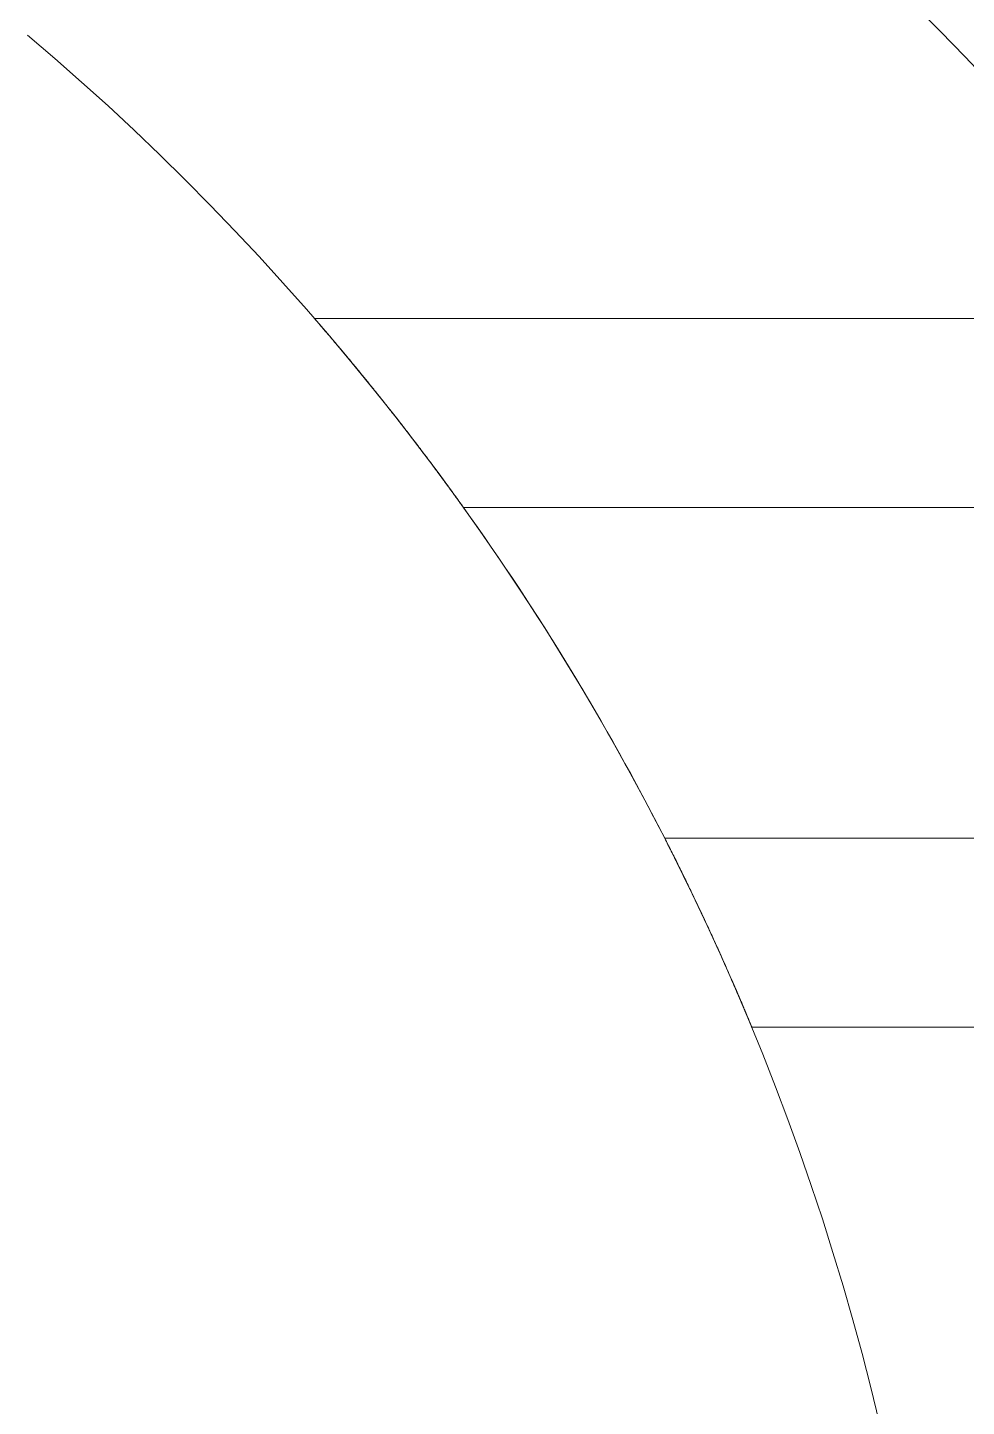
# Paper-space layout 'Presentación1' of a CAD drawing. Header units: millimetres. Extents: x 455 to 3402, y 15 to 1454.
# Drawn here: x 3389.17 to 3395.79, y 1354.29 to 1364.01 of the extents above; entities that cross this region are included whole.
import ezdxf

# ---------------------------------------------------------------- set-up
doc = ezdxf.new("R2010")
doc.units = ezdxf.units.MM

psp = doc.layouts.new('Presentación1')

# ---------------------------------------------------------------- linework, layer by layer
at = {"color": 7, "linetype": 'Continuous', "lineweight": 15}
for p, q in [((3397.3993, 1361.9622, -679.0231), (3391.1904, 1361.9622, -679.0231)), ((3398.3933, 1360.6288, -679.0231), (3392.2408, 1360.6288, -679.0231)), ((3399.8392, 1358.2955, -679.0231), (3393.6599, 1358.2955, -679.0231)), ((3400.52, 1356.9622, -679.0231), (3394.2743, 1356.9622, -679.0231))]:
    psp.add_line(p, q, dxfattribs=at)
for centre, radius, start, end in [((3377.3299, 1345.9622, -679.0231), 25.6667, 18.92464, 161.07536), ((3377.3299, 1345.9622, -679.0231), 25.6667, 18.92464, 161.07536), ((3377.3299, 1349.9622, -679.0231), 18.3333, 0, 49.78583), ((3377.3299, 1349.9622, -679.0231), 18.3333, 0, 49.78583), ((3377.3299, 1349.9622, -679.0231), 18.3333, 0, 49.78583), ((3377.3299, 1349.9622, -679.0231), 18.3333, 0, 49.78583), ((3377.3299, 1349.9622, -679.0231), 18.3333, 0, 49.78583), ((3377.3299, 1349.9622, -679.0231), 18.3333, 0, 49.78583), ((3377.3299, 1349.9622, -679.0231), 18.3333, 0, 49.78583), ((3377.3299, 1349.9622, -679.0231), 18.3333, 0, 49.78583), ((3377.3299, 1349.9622, -679.0231), 18.3333, 0, 49.78583), ((3377.3299, 1349.9622, -679.0231), 18.3333, 0, 49.78583), ((3377.3299, 1349.9622, -679.0231), 18.3333, 0, 49.78583), ((3377.3299, 1349.9622, -679.0231), 18.3333, 27.03569, 35.57853), ((3377.3299, 1349.9622, -679.0231), 18.3333, 27.03569, 35.57853), ((3377.3299, 1349.9622, -679.0231), 18.3333, 27.03569, 35.57853), ((3377.3299, 1349.9622, -679.0231), 18.3333, 27.03569, 35.57853), ((3377.3299, 1349.9622, -679.0231), 18.3333, 27.03569, 35.57853), ((3377.3299, 1349.9622, -679.0231), 18.3333, 27.03569, 35.57853), ((3377.3299, 1349.9622, -679.0231), 18.3333, 27.03569, 35.57853), ((3377.3299, 1349.9622, -679.0231), 18.3333, 27.03569, 35.57853), ((3377.3299, 1349.9622, -679.0231), 18.3333, 27.03569, 35.57853), ((3377.3299, 1349.9622, -679.0231), 18.3333, 27.03569, 35.57853), ((3377.3299, 1349.9622, -679.0231), 18.3333, 27.03569, 35.57853), ((3377.3299, 1349.9622, -679.0231), 18.3333, 27.03569, 35.57853), ((3377.3299, 1349.9622, -679.0231), 18.3333, 27.03569, 35.57853), ((3377.3299, 1349.9622, -679.0231), 18.3333, 27.03569, 35.57853)]:
    psp.add_arc(centre, radius, start, end, dxfattribs=at)
for points, knots in [([(3391.1904, 1361.9622, -679.0231), (3391.1908, 1361.9616, -679.0231), (3391.1917, 1361.9606, -679.0231), (3391.1988, 1361.9524, -679.0231), (3391.21, 1361.9394, -679.0231), (3391.2258, 1361.9211, -679.0231), (3391.2458, 1361.8978, -679.0231), (3391.2703, 1361.8692, -679.0231), (3391.299, 1361.8355, -679.0231), (3391.3319, 1361.7968, -679.0231), (3391.3682, 1361.7537, -679.0231), (3391.4072, 1361.7071, -679.0231), (3391.4483, 1361.6576, -679.0231), (3391.491, 1361.6059, -679.0231), (3391.536, 1361.551, -679.0231), (3391.5831, 1361.493, -679.0231), (3391.632, 1361.4323, -679.0231), (3391.682, 1361.3696, -679.0231), (3391.7329, 1361.3053, -679.0231), (3391.7845, 1361.2395, -679.0231), (3391.8372, 1361.1717, -679.0231), (3391.8907, 1361.1021, -679.0231), (3391.945, 1361.0307, -679.0231), (3392.0014, 1360.9559, -679.0231), (3392.0597, 1360.8776, -679.0231), (3392.1201, 1360.7957, -679.0231), (3392.1806, 1360.7127, -679.0231), (3392.2207, 1360.6568, -679.0231), (3392.2408, 1360.6288, -679.0231)], [0, 0, 0, 0, 0.035106, 0.070454, 0.105895, 0.141338, 0.177686, 0.214037, 0.252021, 0.290009, 0.328774, 0.367542, 0.405024, 0.442541, 0.480029, 0.518586, 0.557171, 0.595732, 0.633969, 0.67223, 0.710469, 0.749485, 0.788522, 0.827539, 0.870433, 0.913329, 0.956664, 1, 1, 1, 1]), ([(3392.2408, 1360.6288, -679.0231), (3392.2191, 1360.659, -679.0231), (3392.1757, 1360.7195, -679.0231), (3392.1101, 1360.8094, -679.0231), (3392.0437, 1360.8992, -679.0231), (3391.9768, 1360.9887, -679.0231), (3391.9096, 1361.0774, -679.0231), (3391.8434, 1361.1637, -679.0231), (3391.7785, 1361.2472, -679.0231), (3391.7152, 1361.3278, -679.0231), (3391.6525, 1361.4067, -679.0231), (3391.5909, 1361.4835, -679.0231), (3391.5307, 1361.5575, -679.0231), (3391.4744, 1361.6261, -679.0231), (3391.4223, 1361.689, -679.0231), (3391.3796, 1361.74, -679.0231), (3391.3447, 1361.7816, -679.0231), (3391.3165, 1361.8149, -679.0231), (3391.2887, 1361.8477, -679.0231), (3391.2621, 1361.8787, -679.0231), (3391.2378, 1361.9072, -679.0231), (3391.2179, 1361.9303, -679.0231), (3391.2052, 1361.945, -679.0231), (3391.1977, 1361.9537, -679.0231), (3391.1935, 1361.9585, -679.0231), (3391.1908, 1361.9616, -679.0231), (3391.1905, 1361.962, -679.0231), (3391.1904, 1361.9622, -679.0231)], [0, 0, 0, 0, 0.046828, 0.093692, 0.140521, 0.18869, 0.236897, 0.285064, 0.332127, 0.379228, 0.426285, 0.475055, 0.523876, 0.572632, 0.618569, 0.664502, 0.6959, 0.727322, 0.758715, 0.797062, 0.835405, 0.874809, 0.91421, 0.935549, 0.956889, 0.978444, 1, 1, 1, 1]), ([(3391.1904, 1361.9622, -679.0231), (3391.1908, 1361.9616, -679.0231), (3391.1917, 1361.9606, -679.0231), (3391.1988, 1361.9524, -679.0231), (3391.21, 1361.9394, -679.0231), (3391.2258, 1361.9211, -679.0231), (3391.2458, 1361.8978, -679.0231), (3391.2703, 1361.8692, -679.0231), (3391.299, 1361.8355, -679.0231), (3391.3319, 1361.7968, -679.0231), (3391.3682, 1361.7537, -679.0231), (3391.4072, 1361.7071, -679.0231), (3391.4483, 1361.6576, -679.0231), (3391.491, 1361.6059, -679.0231), (3391.536, 1361.551, -679.0231), (3391.5831, 1361.493, -679.0231), (3391.632, 1361.4323, -679.0231), (3391.682, 1361.3696, -679.0231), (3391.7329, 1361.3053, -679.0231), (3391.7845, 1361.2395, -679.0231), (3391.8372, 1361.1717, -679.0231), (3391.8907, 1361.1021, -679.0231), (3391.945, 1361.0307, -679.0231), (3392.0014, 1360.9559, -679.0231), (3392.0597, 1360.8776, -679.0231), (3392.1201, 1360.7957, -679.0231), (3392.1806, 1360.7127, -679.0231), (3392.2207, 1360.6568, -679.0231), (3392.2408, 1360.6288, -679.0231)], [0, 0, 0, 0, 0.035105, 0.070454, 0.105895, 0.141338, 0.177686, 0.214037, 0.252021, 0.290009, 0.328774, 0.367542, 0.405024, 0.442541, 0.480029, 0.518586, 0.557171, 0.595732, 0.633969, 0.67223, 0.710469, 0.749485, 0.788522, 0.827539, 0.870433, 0.913329, 0.956664, 1, 1, 1, 1]), ([(3392.2408, 1360.6288, -679.0231), (3392.2191, 1360.659, -679.0231), (3392.1757, 1360.7195, -679.0231), (3392.1101, 1360.8094, -679.0231), (3392.0437, 1360.8992, -679.0231), (3391.9768, 1360.9887, -679.0231), (3391.9096, 1361.0774, -679.0231), (3391.8434, 1361.1637, -679.0231), (3391.7785, 1361.2472, -679.0231), (3391.7152, 1361.3278, -679.0231), (3391.6525, 1361.4067, -679.0231), (3391.5909, 1361.4835, -679.0231), (3391.5307, 1361.5575, -679.0231), (3391.4744, 1361.6261, -679.0231), (3391.4223, 1361.689, -679.0231), (3391.3796, 1361.74, -679.0231), (3391.3447, 1361.7816, -679.0231), (3391.3165, 1361.8149, -679.0231), (3391.2887, 1361.8477, -679.0231), (3391.2621, 1361.8787, -679.0231), (3391.2378, 1361.9072, -679.0231), (3391.2179, 1361.9303, -679.0231), (3391.2052, 1361.945, -679.0231), (3391.1977, 1361.9537, -679.0231), (3391.1935, 1361.9585, -679.0231), (3391.1908, 1361.9616, -679.0231), (3391.1905, 1361.962, -679.0231), (3391.1904, 1361.9622, -679.0231)], [0, 0, 0, 0, 0.046828, 0.093692, 0.140521, 0.18869, 0.236897, 0.285064, 0.332127, 0.379228, 0.426285, 0.475054, 0.523875, 0.572631, 0.618569, 0.664502, 0.695899, 0.727322, 0.758715, 0.797061, 0.835405, 0.874809, 0.914209, 0.935549, 0.956888, 0.978443, 1, 1, 1, 1]), ([(3391.1904, 1361.9622, -679.0231), (3391.1908, 1361.9616, -679.0231), (3391.1917, 1361.9606, -679.0231), (3391.1988, 1361.9524, -679.0231), (3391.21, 1361.9394, -679.0231), (3391.2258, 1361.9211, -679.0231), (3391.2458, 1361.8978, -679.0231), (3391.2703, 1361.8692, -679.0231), (3391.299, 1361.8355, -679.0231), (3391.3319, 1361.7968, -679.0231), (3391.3682, 1361.7537, -679.0231), (3391.4072, 1361.7071, -679.0231), (3391.4483, 1361.6576, -679.0231), (3391.491, 1361.6059, -679.0231), (3391.536, 1361.551, -679.0231), (3391.5831, 1361.493, -679.0231), (3391.632, 1361.4323, -679.0231), (3391.682, 1361.3696, -679.0231), (3391.7329, 1361.3053, -679.0231), (3391.7845, 1361.2395, -679.0231), (3391.8372, 1361.1717, -679.0231), (3391.8907, 1361.1021, -679.0231), (3391.945, 1361.0307, -679.0231), (3392.0014, 1360.9559, -679.0231), (3392.0597, 1360.8776, -679.0231), (3392.1201, 1360.7957, -679.0231), (3392.1806, 1360.7127, -679.0231), (3392.2207, 1360.6568, -679.0231), (3392.2408, 1360.6288, -679.0231)], [0, 0, 0, 0, 0.035105, 0.070453, 0.105895, 0.141338, 0.177686, 0.214037, 0.252021, 0.290009, 0.328774, 0.367542, 0.405024, 0.44254, 0.480029, 0.518585, 0.557171, 0.595732, 0.633969, 0.67223, 0.710469, 0.749485, 0.788522, 0.827539, 0.870433, 0.913329, 0.956664, 1, 1, 1, 1]), ([(3392.2408, 1360.6288, -679.0231), (3392.2191, 1360.659, -679.0231), (3392.1757, 1360.7195, -679.0231), (3392.1101, 1360.8094, -679.0231), (3392.0437, 1360.8992, -679.0231), (3391.9768, 1360.9887, -679.0231), (3391.9096, 1361.0774, -679.0231), (3391.8434, 1361.1637, -679.0231), (3391.7785, 1361.2472, -679.0231), (3391.7152, 1361.3278, -679.0231), (3391.6525, 1361.4067, -679.0231), (3391.5909, 1361.4835, -679.0231), (3391.5307, 1361.5575, -679.0231), (3391.4744, 1361.6261, -679.0231), (3391.4223, 1361.689, -679.0231), (3391.3796, 1361.74, -679.0231), (3391.3447, 1361.7816, -679.0231), (3391.3165, 1361.8149, -679.0231), (3391.2887, 1361.8477, -679.0231), (3391.2621, 1361.8787, -679.0231), (3391.2378, 1361.9072, -679.0231), (3391.2179, 1361.9303, -679.0231), (3391.2052, 1361.945, -679.0231), (3391.1977, 1361.9537, -679.0231), (3391.1935, 1361.9585, -679.0231), (3391.1908, 1361.9616, -679.0231), (3391.1905, 1361.962, -679.0231), (3391.1904, 1361.9622, -679.0231)], [0, 0, 0, 0, 0.046828, 0.093692, 0.140521, 0.18869, 0.236897, 0.285065, 0.332127, 0.379229, 0.426285, 0.475055, 0.523876, 0.572631, 0.61857, 0.664501, 0.6959, 0.727321, 0.758716, 0.797062, 0.835405, 0.874811, 0.914209, 0.93555, 0.95689, 0.978446, 1, 1, 1, 1]), ([(3391.1904, 1361.9622, -679.0231), (3391.1908, 1361.9616, -679.0231), (3391.1917, 1361.9606, -679.0231), (3391.1988, 1361.9524, -679.0231), (3391.21, 1361.9394, -679.0231), (3391.2258, 1361.9211, -679.0231), (3391.2458, 1361.8978, -679.0231), (3391.2703, 1361.8692, -679.0231), (3391.299, 1361.8355, -679.0231), (3391.3319, 1361.7968, -679.0231), (3391.3682, 1361.7537, -679.0231), (3391.4072, 1361.7071, -679.0231), (3391.4483, 1361.6576, -679.0231), (3391.491, 1361.6059, -679.0231), (3391.536, 1361.551, -679.0231), (3391.5831, 1361.493, -679.0231), (3391.632, 1361.4323, -679.0231), (3391.682, 1361.3696, -679.0231), (3391.7329, 1361.3053, -679.0231), (3391.7845, 1361.2395, -679.0231), (3391.8372, 1361.1717, -679.0231), (3391.8907, 1361.1021, -679.0231), (3391.945, 1361.0307, -679.0231), (3392.0014, 1360.9559, -679.0231), (3392.0597, 1360.8776, -679.0231), (3392.1201, 1360.7957, -679.0231), (3392.1806, 1360.7127, -679.0231), (3392.2207, 1360.6568, -679.0231), (3392.2408, 1360.6288, -679.0231)], [0, 0, 0, 0, 0.035105, 0.070453, 0.105893, 0.141337, 0.177685, 0.214037, 0.25202, 0.290009, 0.328774, 0.367543, 0.405024, 0.442541, 0.480029, 0.518586, 0.557171, 0.595732, 0.63397, 0.672229, 0.710469, 0.749485, 0.788522, 0.827539, 0.870433, 0.913328, 0.956664, 1, 1, 1, 1]), ([(3392.2408, 1360.6288, -679.0231), (3392.2191, 1360.659, -679.0231), (3392.1757, 1360.7195, -679.0231), (3392.1101, 1360.8094, -679.0231), (3392.0437, 1360.8992, -679.0231), (3391.9768, 1360.9887, -679.0231), (3391.9096, 1361.0774, -679.0231), (3391.8434, 1361.1637, -679.0231), (3391.7785, 1361.2472, -679.0231), (3391.7152, 1361.3278, -679.0231), (3391.6525, 1361.4067, -679.0231), (3391.5909, 1361.4835, -679.0231), (3391.5307, 1361.5575, -679.0231), (3391.4744, 1361.6261, -679.0231), (3391.4223, 1361.689, -679.0231), (3391.3796, 1361.74, -679.0231), (3391.3447, 1361.7816, -679.0231), (3391.3165, 1361.8149, -679.0231), (3391.2887, 1361.8477, -679.0231), (3391.2621, 1361.8787, -679.0231), (3391.2378, 1361.9072, -679.0231), (3391.2179, 1361.9303, -679.0231), (3391.2052, 1361.945, -679.0231), (3391.1977, 1361.9537, -679.0231), (3391.1935, 1361.9585, -679.0231), (3391.1908, 1361.9616, -679.0231), (3391.1905, 1361.962, -679.0231), (3391.1904, 1361.9622, -679.0231)], [0, 0, 0, 0, 0.0468281, 0.093692, 0.1405214, 0.1886898, 0.2368972, 0.2850641, 0.3321272, 0.3792283, 0.4262854, 0.4750547, 0.5238756, 0.572631, 0.6185689, 0.6645015, 0.6959004, 0.7273225, 0.7587151, 0.7970622, 0.8354049, 0.8748097, 0.9142105, 0.9355491, 0.9568882, 0.9784446, 1, 1, 1, 1]), ([(3391.1904, 1361.9622, -679.0231), (3391.1908, 1361.9616, -679.0231), (3391.1917, 1361.9606, -679.0231), (3391.1988, 1361.9524, -679.0231), (3391.21, 1361.9394, -679.0231), (3391.2258, 1361.9211, -679.0231), (3391.2458, 1361.8978, -679.0231), (3391.2703, 1361.8692, -679.0231), (3391.299, 1361.8355, -679.0231), (3391.3319, 1361.7968, -679.0231), (3391.3682, 1361.7537, -679.0231), (3391.4072, 1361.7071, -679.0231), (3391.4483, 1361.6576, -679.0231), (3391.491, 1361.6059, -679.0231), (3391.536, 1361.551, -679.0231), (3391.5831, 1361.493, -679.0231), (3391.632, 1361.4323, -679.0231), (3391.682, 1361.3696, -679.0231), (3391.7329, 1361.3053, -679.0231), (3391.7845, 1361.2395, -679.0231), (3391.8372, 1361.1717, -679.0231), (3391.8907, 1361.1021, -679.0231), (3391.945, 1361.0307, -679.0231), (3392.0014, 1360.9559, -679.0231), (3392.0597, 1360.8776, -679.0231), (3392.1201, 1360.7957, -679.0231), (3392.1806, 1360.7127, -679.0231), (3392.2207, 1360.6568, -679.0231), (3392.2408, 1360.6288, -679.0231)], [0, 0, 0, 0, 0.035105, 0.070453, 0.105895, 0.141338, 0.177686, 0.214037, 0.252021, 0.290009, 0.328774, 0.367542, 0.405024, 0.44254, 0.480029, 0.518585, 0.557171, 0.595732, 0.633969, 0.67223, 0.710469, 0.749485, 0.788522, 0.827539, 0.870433, 0.913329, 0.956664, 1, 1, 1, 1]), ([(3392.2408, 1360.6288, -679.0231), (3392.2191, 1360.659, -679.0231), (3392.1757, 1360.7195, -679.0231), (3392.1101, 1360.8094, -679.0231), (3392.0437, 1360.8992, -679.0231), (3391.9768, 1360.9887, -679.0231), (3391.9096, 1361.0774, -679.0231), (3391.8434, 1361.1637, -679.0231), (3391.7785, 1361.2472, -679.0231), (3391.7152, 1361.3278, -679.0231), (3391.6525, 1361.4067, -679.0231), (3391.5909, 1361.4835, -679.0231), (3391.5307, 1361.5575, -679.0231), (3391.4744, 1361.6261, -679.0231), (3391.4223, 1361.689, -679.0231), (3391.3796, 1361.74, -679.0231), (3391.3447, 1361.7816, -679.0231), (3391.3165, 1361.8149, -679.0231), (3391.2887, 1361.8477, -679.0231), (3391.2621, 1361.8787, -679.0231), (3391.2378, 1361.9072, -679.0231), (3391.2179, 1361.9303, -679.0231), (3391.2052, 1361.945, -679.0231), (3391.1977, 1361.9537, -679.0231), (3391.1935, 1361.9585, -679.0231), (3391.1908, 1361.9616, -679.0231), (3391.1905, 1361.962, -679.0231), (3391.1904, 1361.9622, -679.0231)], [0, 0, 0, 0, 0.0468281, 0.093692, 0.1405214, 0.1886898, 0.2368972, 0.2850641, 0.3321272, 0.3792283, 0.4262854, 0.4750547, 0.5238756, 0.572631, 0.6185689, 0.6645015, 0.6959004, 0.7273225, 0.7587151, 0.7970622, 0.8354049, 0.8748097, 0.9142105, 0.9355491, 0.9568882, 0.9784446, 1, 1, 1, 1]), ([(3392.2408, 1360.6288, -679.0231), (3392.2191, 1360.659, -679.0231), (3392.1757, 1360.7195, -679.0231), (3392.1101, 1360.8094, -679.0231), (3392.0437, 1360.8992, -679.0231), (3391.9768, 1360.9887, -679.0231), (3391.9096, 1361.0774, -679.0231), (3391.8434, 1361.1637, -679.0231), (3391.7785, 1361.2472, -679.0231), (3391.7152, 1361.3278, -679.0231), (3391.6525, 1361.4067, -679.0231), (3391.5909, 1361.4835, -679.0231), (3391.5307, 1361.5575, -679.0231), (3391.4744, 1361.6261, -679.0231), (3391.4223, 1361.689, -679.0231), (3391.3796, 1361.74, -679.0231), (3391.3447, 1361.7816, -679.0231), (3391.3165, 1361.8149, -679.0231), (3391.2887, 1361.8477, -679.0231), (3391.2621, 1361.8787, -679.0231), (3391.2378, 1361.9072, -679.0231), (3391.2179, 1361.9303, -679.0231), (3391.2052, 1361.945, -679.0231), (3391.1977, 1361.9537, -679.0231), (3391.1935, 1361.9585, -679.0231), (3391.1908, 1361.9616, -679.0231), (3391.1905, 1361.962, -679.0231), (3391.1904, 1361.9622, -679.0231)], [0, 0, 0, 0, 0.0468281, 0.093692, 0.1405214, 0.1886898, 0.2368972, 0.2850641, 0.3321272, 0.3792283, 0.4262854, 0.4750547, 0.5238756, 0.572631, 0.6185689, 0.6645015, 0.6959004, 0.7273225, 0.7587151, 0.7970622, 0.8354049, 0.8748097, 0.9142105, 0.9355491, 0.9568882, 0.9784446, 1, 1, 1, 1]), ([(3392.2408, 1360.6288, -679.0231), (3392.2191, 1360.659, -679.0231), (3392.1757, 1360.7195, -679.0231), (3392.1101, 1360.8094, -679.0231), (3392.0437, 1360.8992, -679.0231), (3391.9768, 1360.9887, -679.0231), (3391.9096, 1361.0774, -679.0231), (3391.8434, 1361.1637, -679.0231), (3391.7785, 1361.2472, -679.0231), (3391.7152, 1361.3278, -679.0231), (3391.6525, 1361.4067, -679.0231), (3391.5909, 1361.4835, -679.0231), (3391.5307, 1361.5575, -679.0231), (3391.4744, 1361.6261, -679.0231), (3391.4223, 1361.689, -679.0231), (3391.3796, 1361.74, -679.0231), (3391.3447, 1361.7816, -679.0231), (3391.3165, 1361.8149, -679.0231), (3391.2887, 1361.8477, -679.0231), (3391.2621, 1361.8787, -679.0231), (3391.2378, 1361.9072, -679.0231), (3391.2179, 1361.9303, -679.0231), (3391.2052, 1361.945, -679.0231), (3391.1977, 1361.9537, -679.0231), (3391.1935, 1361.9585, -679.0231), (3391.1908, 1361.9616, -679.0231), (3391.1905, 1361.962, -679.0231), (3391.1904, 1361.9622, -679.0231)], [0, 0, 0, 0, 0.046828, 0.093692, 0.140521, 0.18869, 0.236897, 0.285064, 0.332127, 0.379228, 0.426285, 0.475055, 0.523876, 0.572631, 0.618569, 0.664502, 0.6959, 0.727322, 0.758715, 0.797062, 0.835405, 0.874809, 0.91421, 0.93555, 0.956889, 0.978445, 1, 1, 1, 1]), ([(3391.1904, 1361.9622, -679.0231), (3391.1908, 1361.9616, -679.0231), (3391.1917, 1361.9606, -679.0231), (3391.1988, 1361.9524, -679.0231), (3391.21, 1361.9394, -679.0231), (3391.2258, 1361.9211, -679.0231), (3391.2458, 1361.8978, -679.0231), (3391.2703, 1361.8692, -679.0231), (3391.299, 1361.8355, -679.0231), (3391.3319, 1361.7968, -679.0231), (3391.3682, 1361.7537, -679.0231), (3391.4072, 1361.7071, -679.0231), (3391.4483, 1361.6576, -679.0231), (3391.491, 1361.6059, -679.0231), (3391.536, 1361.551, -679.0231), (3391.5831, 1361.493, -679.0231), (3391.632, 1361.4323, -679.0231), (3391.682, 1361.3696, -679.0231), (3391.7329, 1361.3053, -679.0231), (3391.7845, 1361.2395, -679.0231), (3391.8372, 1361.1717, -679.0231), (3391.8907, 1361.1021, -679.0231), (3391.945, 1361.0307, -679.0231), (3392.0014, 1360.9559, -679.0231), (3392.0597, 1360.8776, -679.0231), (3392.1201, 1360.7957, -679.0231), (3392.1806, 1360.7127, -679.0231), (3392.2207, 1360.6568, -679.0231), (3392.2408, 1360.6288, -679.0231)], [0, 0, 0, 0, 0.035106, 0.070454, 0.105895, 0.141338, 0.177686, 0.214037, 0.252022, 0.29001, 0.328775, 0.367542, 0.405024, 0.442541, 0.480029, 0.518586, 0.557171, 0.595732, 0.633969, 0.67223, 0.710469, 0.749485, 0.788522, 0.827539, 0.870433, 0.913329, 0.956664, 1, 1, 1, 1]), ([(3391.1904, 1361.9622, -679.0231), (3391.1908, 1361.9616, -679.0231), (3391.1917, 1361.9606, -679.0231), (3391.1988, 1361.9524, -679.0231), (3391.21, 1361.9394, -679.0231), (3391.2258, 1361.9211, -679.0231), (3391.2458, 1361.8978, -679.0231), (3391.2703, 1361.8692, -679.0231), (3391.299, 1361.8355, -679.0231), (3391.3319, 1361.7968, -679.0231), (3391.3682, 1361.7537, -679.0231), (3391.4072, 1361.7071, -679.0231), (3391.4483, 1361.6576, -679.0231), (3391.491, 1361.6059, -679.0231), (3391.536, 1361.551, -679.0231), (3391.5831, 1361.493, -679.0231), (3391.632, 1361.4323, -679.0231), (3391.682, 1361.3696, -679.0231), (3391.7329, 1361.3053, -679.0231), (3391.7845, 1361.2395, -679.0231), (3391.8372, 1361.1717, -679.0231), (3391.8907, 1361.1021, -679.0231), (3391.945, 1361.0307, -679.0231), (3392.0014, 1360.9559, -679.0231), (3392.0597, 1360.8776, -679.0231), (3392.1201, 1360.7957, -679.0231), (3392.1806, 1360.7127, -679.0231), (3392.2207, 1360.6568, -679.0231), (3392.2408, 1360.6288, -679.0231)], [0, 0, 0, 0, 0.035105, 0.070453, 0.105895, 0.141338, 0.177686, 0.214037, 0.252021, 0.290009, 0.328774, 0.367542, 0.405024, 0.44254, 0.480029, 0.518585, 0.557171, 0.595732, 0.633969, 0.67223, 0.710469, 0.749485, 0.788522, 0.827539, 0.870433, 0.913329, 0.956664, 1, 1, 1, 1]), ([(3393.6599, 1358.2955, -679.0231), (3393.6733, 1358.2691, -679.0231), (3393.7001, 1358.2164, -679.0231), (3393.7397, 1358.1373, -679.0231), (3393.7791, 1358.0578, -679.0231), (3393.8181, 1357.978, -679.0231), (3393.8566, 1357.8983, -679.0231), (3393.8938, 1357.8204, -679.0231), (3393.9296, 1357.7446, -679.0231), (3393.9638, 1357.671, -679.0231), (3393.9972, 1357.5986, -679.0231), (3394.0295, 1357.5276, -679.0231), (3394.0606, 1357.4586, -679.0231), (3394.089, 1357.395, -679.0231), (3394.1147, 1357.3368, -679.0231), (3394.1378, 1357.2839, -679.0231), (3394.1596, 1357.2336, -679.0231), (3394.18, 1357.1863, -679.0231), (3394.1987, 1357.1425, -679.0231), (3394.2148, 1357.1046, -679.0231), (3394.2284, 1357.0721, -679.0231), (3394.2399, 1357.0447, -679.0231), (3394.25, 1357.0208, -679.0231), (3394.2584, 1357.0006, -679.0231), (3394.2651, 1356.9843, -679.0231), (3394.2702, 1356.972, -679.0231), (3394.2736, 1356.9637, -679.0231), (3394.2741, 1356.9627, -679.0231), (3394.2743, 1356.9622, -679.0231)], [0, 0, 0, 0, 0.040225, 0.080479, 0.120704, 0.162056, 0.203441, 0.244791, 0.285046, 0.325335, 0.365587, 0.407212, 0.448878, 0.490499, 0.527605, 0.564742, 0.601846, 0.640262, 0.678717, 0.71713, 0.750795, 0.784488, 0.818152, 0.85293, 0.88774, 0.922516, 0.961165, 1, 1, 1, 1]), ([(3394.2743, 1356.9622, -679.0231), (3394.2741, 1356.9627, -679.0231), (3394.2737, 1356.9637, -679.0231), (3394.2701, 1356.9723, -679.0231), (3394.2637, 1356.9879, -679.0231), (3394.2535, 1357.0124, -679.0231), (3394.2399, 1357.0448, -679.0231), (3394.2231, 1357.0848, -679.0231), (3394.2033, 1357.1317, -679.0231), (3394.1804, 1357.1854, -679.0231), (3394.1544, 1357.2458, -679.0231), (3394.1251, 1357.3131, -679.0231), (3394.0928, 1357.3864, -679.0231), (3394.0574, 1357.4659, -679.0231), (3394.0192, 1357.5506, -679.0231), (3393.9823, 1357.631, -679.0231), (3393.9481, 1357.7048, -679.0231), (3393.9172, 1357.7709, -679.0231), (3393.8851, 1357.8387, -679.0231), (3393.8519, 1357.9082, -679.0231), (3393.8176, 1357.979, -679.0231), (3393.7845, 1358.0468, -679.0231), (3393.7526, 1358.1113, -679.0231), (3393.7221, 1358.1725, -679.0231), (3393.6912, 1358.2339, -679.0231), (3393.6703, 1358.275, -679.0231), (3393.6599, 1358.2955, -679.0231)], [0, 0, 0, 0, 0.037638, 0.075447, 0.122002, 0.168557, 0.216428, 0.2643, 0.311565, 0.35883, 0.407337, 0.455847, 0.505603, 0.555361, 0.606359, 0.657358, 0.69321, 0.729087, 0.764941, 0.801669, 0.838422, 0.875152, 0.906255, 0.937357, 0.968679, 1, 1, 1, 1]), ([(3393.6599, 1358.2955, -679.0231), (3393.6733, 1358.2691, -679.0231), (3393.7001, 1358.2164, -679.0231), (3393.7397, 1358.1373, -679.0231), (3393.7791, 1358.0578, -679.0231), (3393.8181, 1357.978, -679.0231), (3393.8566, 1357.8983, -679.0231), (3393.8938, 1357.8204, -679.0231), (3393.9296, 1357.7446, -679.0231), (3393.9638, 1357.671, -679.0231), (3393.9972, 1357.5986, -679.0231), (3394.0295, 1357.5276, -679.0231), (3394.0606, 1357.4586, -679.0231), (3394.089, 1357.395, -679.0231), (3394.1147, 1357.3368, -679.0231), (3394.1378, 1357.2839, -679.0231), (3394.1596, 1357.2336, -679.0231), (3394.18, 1357.1863, -679.0231), (3394.1987, 1357.1425, -679.0231), (3394.2148, 1357.1046, -679.0231), (3394.2284, 1357.0721, -679.0231), (3394.2399, 1357.0447, -679.0231), (3394.25, 1357.0208, -679.0231), (3394.2584, 1357.0006, -679.0231), (3394.2651, 1356.9843, -679.0231), (3394.2702, 1356.972, -679.0231), (3394.2736, 1356.9637, -679.0231), (3394.2741, 1356.9627, -679.0231), (3394.2743, 1356.9622, -679.0231)], [0, 0, 0, 0, 0.040225, 0.080479, 0.120704, 0.162056, 0.203441, 0.244791, 0.285046, 0.325335, 0.365587, 0.407212, 0.448878, 0.490499, 0.527605, 0.564743, 0.601846, 0.640262, 0.678717, 0.71713, 0.750795, 0.784489, 0.818152, 0.852929, 0.88774, 0.922517, 0.961166, 1, 1, 1, 1]), ([(3394.2743, 1356.9622, -679.0231), (3394.2741, 1356.9627, -679.0231), (3394.2737, 1356.9637, -679.0231), (3394.2701, 1356.9723, -679.0231), (3394.2637, 1356.9879, -679.0231), (3394.2535, 1357.0124, -679.0231), (3394.2399, 1357.0448, -679.0231), (3394.2231, 1357.0848, -679.0231), (3394.2033, 1357.1317, -679.0231), (3394.1804, 1357.1854, -679.0231), (3394.1544, 1357.2458, -679.0231), (3394.1251, 1357.3131, -679.0231), (3394.0928, 1357.3864, -679.0231), (3394.0574, 1357.4659, -679.0231), (3394.0192, 1357.5506, -679.0231), (3393.9823, 1357.631, -679.0231), (3393.9481, 1357.7048, -679.0231), (3393.9172, 1357.7709, -679.0231), (3393.8851, 1357.8387, -679.0231), (3393.8519, 1357.9082, -679.0231), (3393.8176, 1357.979, -679.0231), (3393.7845, 1358.0468, -679.0231), (3393.7526, 1358.1113, -679.0231), (3393.7221, 1358.1725, -679.0231), (3393.6912, 1358.2339, -679.0231), (3393.6703, 1358.275, -679.0231), (3393.6599, 1358.2955, -679.0231)], [0, 0, 0, 0, 0.037638, 0.075447, 0.122002, 0.168558, 0.216429, 0.264301, 0.311565, 0.35883, 0.407338, 0.455847, 0.505603, 0.555361, 0.606359, 0.657358, 0.69321, 0.729087, 0.764941, 0.801669, 0.838422, 0.875152, 0.906255, 0.937357, 0.968679, 1, 1, 1, 1]), ([(3393.6599, 1358.2955, -679.0231), (3393.6733, 1358.2691, -679.0231), (3393.7001, 1358.2164, -679.0231), (3393.7397, 1358.1373, -679.0231), (3393.7791, 1358.0578, -679.0231), (3393.8181, 1357.978, -679.0231), (3393.8566, 1357.8983, -679.0231), (3393.8938, 1357.8204, -679.0231), (3393.9296, 1357.7446, -679.0231), (3393.9638, 1357.671, -679.0231), (3393.9972, 1357.5986, -679.0231), (3394.0295, 1357.5276, -679.0231), (3394.0606, 1357.4586, -679.0231), (3394.089, 1357.395, -679.0231), (3394.1147, 1357.3368, -679.0231), (3394.1378, 1357.2839, -679.0231), (3394.1596, 1357.2336, -679.0231), (3394.18, 1357.1863, -679.0231), (3394.1987, 1357.1425, -679.0231), (3394.2148, 1357.1046, -679.0231), (3394.2284, 1357.0721, -679.0231), (3394.2399, 1357.0447, -679.0231), (3394.25, 1357.0208, -679.0231), (3394.2584, 1357.0006, -679.0231), (3394.2651, 1356.9843, -679.0231), (3394.2702, 1356.972, -679.0231), (3394.2736, 1356.9637, -679.0231), (3394.2741, 1356.9627, -679.0231), (3394.2743, 1356.9622, -679.0231)], [0, 0, 0, 0, 0.040225, 0.080479, 0.120704, 0.162056, 0.203441, 0.244791, 0.285046, 0.325335, 0.365587, 0.407212, 0.448878, 0.490499, 0.527606, 0.564743, 0.601846, 0.640262, 0.678717, 0.717131, 0.750795, 0.784489, 0.818153, 0.852929, 0.887741, 0.922517, 0.961166, 1, 1, 1, 1]), ([(3394.2743, 1356.9622, -679.0231), (3394.2741, 1356.9627, -679.0231), (3394.2737, 1356.9637, -679.0231), (3394.2701, 1356.9723, -679.0231), (3394.2637, 1356.9879, -679.0231), (3394.2535, 1357.0124, -679.0231), (3394.2399, 1357.0448, -679.0231), (3394.2231, 1357.0848, -679.0231), (3394.2033, 1357.1318, -679.0231), (3394.1804, 1357.1854, -679.0231), (3394.1544, 1357.2458, -679.0231), (3394.1251, 1357.3131, -679.0231), (3394.0928, 1357.3864, -679.0231), (3394.0574, 1357.4659, -679.0231), (3394.0192, 1357.5506, -679.0231), (3393.9823, 1357.631, -679.0231), (3393.9481, 1357.7048, -679.0231), (3393.9172, 1357.7709, -679.0231), (3393.8851, 1357.8387, -679.0231), (3393.8519, 1357.9082, -679.0231), (3393.8176, 1357.979, -679.0231), (3393.7845, 1358.0468, -679.0231), (3393.7526, 1358.1113, -679.0231), (3393.7221, 1358.1725, -679.0231), (3393.6912, 1358.2339, -679.0231), (3393.6703, 1358.275, -679.0231), (3393.6599, 1358.2955, -679.0231)], [0, 0, 0, 0, 0.037637, 0.075446, 0.122001, 0.168556, 0.216428, 0.2643, 0.311564, 0.35883, 0.407337, 0.455847, 0.505603, 0.555362, 0.606359, 0.657358, 0.69321, 0.729088, 0.764941, 0.801669, 0.838422, 0.875152, 0.906254, 0.937357, 0.968679, 1, 1, 1, 1]), ([(3394.2743, 1356.9622, -679.0231), (3394.2741, 1356.9627, -679.0231), (3394.2737, 1356.9637, -679.0231), (3394.2701, 1356.9723, -679.0231), (3394.2637, 1356.9879, -679.0231), (3394.2535, 1357.0124, -679.0231), (3394.2399, 1357.0448, -679.0231), (3394.2231, 1357.0848, -679.0231), (3394.2033, 1357.1317, -679.0231), (3394.1804, 1357.1854, -679.0231), (3394.1544, 1357.2458, -679.0231), (3394.1251, 1357.3131, -679.0231), (3394.0928, 1357.3864, -679.0231), (3394.0574, 1357.4659, -679.0231), (3394.0192, 1357.5506, -679.0231), (3393.9823, 1357.631, -679.0231), (3393.9481, 1357.7048, -679.0231), (3393.9172, 1357.7709, -679.0231), (3393.8851, 1357.8387, -679.0231), (3393.8519, 1357.9082, -679.0231), (3393.8176, 1357.979, -679.0231), (3393.7845, 1358.0468, -679.0231), (3393.7526, 1358.1113, -679.0231), (3393.7221, 1358.1725, -679.0231), (3393.6912, 1358.2339, -679.0231), (3393.6703, 1358.275, -679.0231), (3393.6599, 1358.2955, -679.0231)], [0, 0, 0, 0, 0.037637, 0.0754472, 0.1220022, 0.1685563, 0.2164275, 0.2643, 0.3115648, 0.3588303, 0.4073376, 0.4558473, 0.505603, 0.5553615, 0.6063588, 0.6573583, 0.6932103, 0.7290876, 0.7649412, 0.8016694, 0.8384222, 0.8751517, 0.9062545, 0.9373574, 0.968679, 1, 1, 1, 1]), ([(3393.6599, 1358.2955, -679.0231), (3393.6753, 1358.2651, -679.0231), (3393.7062, 1358.2044, -679.0231), (3393.7519, 1358.1128, -679.0231), (3393.797, 1358.0213, -679.0231), (3393.8396, 1357.9337, -679.0231), (3393.8793, 1357.8509, -679.0231), (3393.9162, 1357.7729, -679.0231), (3393.9524, 1357.6957, -679.0231), (3393.9876, 1357.6196, -679.0231), (3394.0217, 1357.545, -679.0231), (3394.0529, 1357.4759, -679.0231), (3394.0812, 1357.4124, -679.0231), (3394.107, 1357.3543, -679.0231), (3394.1314, 1357.2985, -679.0231), (3394.1545, 1357.2455, -679.0231), (3394.1759, 1357.1957, -679.0231), (3394.1946, 1357.152, -679.0231), (3394.2107, 1357.1141, -679.0231), (3394.2246, 1357.0814, -679.0231), (3394.2369, 1357.052, -679.0231), (3394.2477, 1357.0263, -679.0231), (3394.2567, 1357.0045, -679.0231), (3394.2636, 1356.988, -679.0231), (3394.2685, 1356.9761, -679.0231), (3394.2718, 1356.9681, -679.0231), (3394.2739, 1356.9631, -679.0231), (3394.2742, 1356.9625, -679.0231), (3394.2743, 1356.9622, -679.0231)], [0, 0, 0, 0, 0.046346, 0.092692, 0.139777, 0.186861, 0.2283, 0.269775, 0.311211, 0.354079, 0.396989, 0.439853, 0.477816, 0.515811, 0.55377, 0.593086, 0.632439, 0.67175, 0.706042, 0.740364, 0.774655, 0.810098, 0.845577, 0.881021, 0.910599, 0.940176, 0.970087, 1, 1, 1, 1]), ([(3393.6599, 1358.2955, -679.0231), (3393.6753, 1358.2651, -679.0231), (3393.7062, 1358.2044, -679.0231), (3393.7519, 1358.1128, -679.0231), (3393.797, 1358.0213, -679.0231), (3393.8396, 1357.9337, -679.0231), (3393.8793, 1357.8509, -679.0231), (3393.9162, 1357.7729, -679.0231), (3393.9524, 1357.6957, -679.0231), (3393.9876, 1357.6196, -679.0231), (3394.0217, 1357.545, -679.0231), (3394.0529, 1357.4759, -679.0231), (3394.0812, 1357.4124, -679.0231), (3394.107, 1357.3543, -679.0231), (3394.1314, 1357.2985, -679.0231), (3394.1545, 1357.2455, -679.0231), (3394.1759, 1357.1957, -679.0231), (3394.1946, 1357.152, -679.0231), (3394.2107, 1357.1141, -679.0231), (3394.2246, 1357.0814, -679.0231), (3394.2369, 1357.052, -679.0231), (3394.2477, 1357.0263, -679.0231), (3394.2567, 1357.0045, -679.0231), (3394.2636, 1356.988, -679.0231), (3394.2685, 1356.9761, -679.0231), (3394.2718, 1356.9681, -679.0231), (3394.2739, 1356.9631, -679.0231), (3394.2742, 1356.9625, -679.0231), (3394.2743, 1356.9622, -679.0231)], [0, 0, 0, 0, 0.046346, 0.092692, 0.139777, 0.186861, 0.2283, 0.269774, 0.311211, 0.354079, 0.396989, 0.439853, 0.477816, 0.515811, 0.553771, 0.593086, 0.63244, 0.671751, 0.706042, 0.740363, 0.774654, 0.810098, 0.845578, 0.881022, 0.910599, 0.940176, 0.970089, 1, 1, 1, 1]), ([(3394.2743, 1356.9622, -679.0231), (3394.2741, 1356.9627, -679.0231), (3394.2737, 1356.9637, -679.0231), (3394.2701, 1356.9723, -679.0231), (3394.2637, 1356.9879, -679.0231), (3394.2535, 1357.0124, -679.0231), (3394.2399, 1357.0448, -679.0231), (3394.2231, 1357.0848, -679.0231), (3394.2033, 1357.1317, -679.0231), (3394.1804, 1357.1854, -679.0231), (3394.1544, 1357.2458, -679.0231), (3394.1251, 1357.3131, -679.0231), (3394.0928, 1357.3864, -679.0231), (3394.0574, 1357.4659, -679.0231), (3394.0192, 1357.5506, -679.0231), (3393.9823, 1357.631, -679.0231), (3393.9481, 1357.7048, -679.0231), (3393.9172, 1357.7709, -679.0231), (3393.8851, 1357.8387, -679.0231), (3393.8519, 1357.9082, -679.0231), (3393.8176, 1357.979, -679.0231), (3393.7845, 1358.0468, -679.0231), (3393.7526, 1358.1113, -679.0231), (3393.7221, 1358.1725, -679.0231), (3393.6912, 1358.2339, -679.0231), (3393.6703, 1358.275, -679.0231), (3393.6599, 1358.2955, -679.0231)], [0, 0, 0, 0, 0.037637, 0.0754472, 0.1220022, 0.1685563, 0.2164275, 0.2643, 0.3115648, 0.3588303, 0.4073376, 0.4558473, 0.505603, 0.5553615, 0.6063588, 0.6573583, 0.6932103, 0.7290876, 0.7649412, 0.8016694, 0.8384222, 0.8751517, 0.9062545, 0.9373574, 0.968679, 1, 1, 1, 1]), ([(3393.6599, 1358.2955, -679.0231), (3393.6753, 1358.2651, -679.0231), (3393.7062, 1358.2044, -679.0231), (3393.7519, 1358.1128, -679.0231), (3393.797, 1358.0213, -679.0231), (3393.8396, 1357.9337, -679.0231), (3393.8793, 1357.8509, -679.0231), (3393.9162, 1357.7729, -679.0231), (3393.9524, 1357.6957, -679.0231), (3393.9876, 1357.6196, -679.0231), (3394.0217, 1357.545, -679.0231), (3394.0529, 1357.4759, -679.0231), (3394.0812, 1357.4124, -679.0231), (3394.107, 1357.3543, -679.0231), (3394.1314, 1357.2985, -679.0231), (3394.1545, 1357.2455, -679.0231), (3394.1759, 1357.1957, -679.0231), (3394.1946, 1357.152, -679.0231), (3394.2107, 1357.1141, -679.0231), (3394.2246, 1357.0814, -679.0231), (3394.2369, 1357.052, -679.0231), (3394.2477, 1357.0263, -679.0231), (3394.2567, 1357.0045, -679.0231), (3394.2636, 1356.988, -679.0231), (3394.2685, 1356.9761, -679.0231), (3394.2718, 1356.9681, -679.0231), (3394.2739, 1356.9631, -679.0231), (3394.2742, 1356.9625, -679.0231), (3394.2743, 1356.9622, -679.0231)], [0, 0, 0, 0, 0.046346, 0.092692, 0.139777, 0.186861, 0.2283, 0.269774, 0.311211, 0.354079, 0.396989, 0.439853, 0.477816, 0.515811, 0.553771, 0.593086, 0.63244, 0.671751, 0.706042, 0.740363, 0.774654, 0.810098, 0.845578, 0.881022, 0.910599, 0.940176, 0.970089, 1, 1, 1, 1]), ([(3394.2743, 1356.9622, -679.0231), (3394.2741, 1356.9627, -679.0231), (3394.2737, 1356.9637, -679.0231), (3394.2701, 1356.9723, -679.0231), (3394.2637, 1356.9879, -679.0231), (3394.2535, 1357.0124, -679.0231), (3394.2399, 1357.0448, -679.0231), (3394.2231, 1357.0848, -679.0231), (3394.2033, 1357.1317, -679.0231), (3394.1804, 1357.1854, -679.0231), (3394.1544, 1357.2458, -679.0231), (3394.1251, 1357.3131, -679.0231), (3394.0928, 1357.3864, -679.0231), (3394.0574, 1357.4659, -679.0231), (3394.0192, 1357.5506, -679.0231), (3393.9823, 1357.631, -679.0231), (3393.9481, 1357.7048, -679.0231), (3393.9172, 1357.7709, -679.0231), (3393.8851, 1357.8387, -679.0231), (3393.8519, 1357.9082, -679.0231), (3393.8176, 1357.979, -679.0231), (3393.7845, 1358.0468, -679.0231), (3393.7526, 1358.1113, -679.0231), (3393.7221, 1358.1725, -679.0231), (3393.6912, 1358.2339, -679.0231), (3393.6703, 1358.275, -679.0231), (3393.6599, 1358.2955, -679.0231)], [0, 0, 0, 0, 0.037637, 0.0754472, 0.1220022, 0.1685563, 0.2164275, 0.2643, 0.3115648, 0.3588303, 0.4073376, 0.4558473, 0.505603, 0.5553615, 0.6063588, 0.6573583, 0.6932103, 0.7290876, 0.7649412, 0.8016694, 0.8384222, 0.8751517, 0.9062545, 0.9373574, 0.968679, 1, 1, 1, 1]), ([(3394.2743, 1356.9622, -679.0231), (3394.2741, 1356.9627, -679.0231), (3394.2737, 1356.9637, -679.0231), (3394.2701, 1356.9723, -679.0231), (3394.2637, 1356.9879, -679.0231), (3394.2535, 1357.0124, -679.0231), (3394.2399, 1357.0448, -679.0231), (3394.2231, 1357.0848, -679.0231), (3394.2033, 1357.1317, -679.0231), (3394.1804, 1357.1854, -679.0231), (3394.1544, 1357.2458, -679.0231), (3394.1251, 1357.3131, -679.0231), (3394.0928, 1357.3864, -679.0231), (3394.0574, 1357.4659, -679.0231), (3394.0192, 1357.5506, -679.0231), (3393.9823, 1357.631, -679.0231), (3393.9481, 1357.7048, -679.0231), (3393.9172, 1357.7709, -679.0231), (3393.8851, 1357.8387, -679.0231), (3393.8519, 1357.9082, -679.0231), (3393.8176, 1357.979, -679.0231), (3393.7845, 1358.0468, -679.0231), (3393.7526, 1358.1113, -679.0231), (3393.7221, 1358.1725, -679.0231), (3393.6912, 1358.2339, -679.0231), (3393.6703, 1358.275, -679.0231), (3393.6599, 1358.2955, -679.0231)], [0, 0, 0, 0, 0.0376378, 0.0754472, 0.1220015, 0.168557, 0.2164282, 0.2643007, 0.3115643, 0.3588298, 0.4073371, 0.4558468, 0.505603, 0.5553611, 0.6063587, 0.6573582, 0.6932103, 0.7290873, 0.7649411, 0.8016694, 0.8384221, 0.8751516, 0.9062545, 0.9373573, 0.968679, 1, 1, 1, 1]), ([(3393.6599, 1358.2955, -679.0231), (3393.6733, 1358.2691, -679.0231), (3393.7001, 1358.2164, -679.0231), (3393.7397, 1358.1373, -679.0231), (3393.7791, 1358.0578, -679.0231), (3393.8181, 1357.978, -679.0231), (3393.8566, 1357.8983, -679.0231), (3393.8938, 1357.8204, -679.0231), (3393.9296, 1357.7446, -679.0231), (3393.9638, 1357.671, -679.0231), (3393.9972, 1357.5986, -679.0231), (3394.0295, 1357.5276, -679.0231), (3394.0606, 1357.4586, -679.0231), (3394.089, 1357.395, -679.0231), (3394.1147, 1357.3368, -679.0231), (3394.1378, 1357.2839, -679.0231), (3394.1596, 1357.2336, -679.0231), (3394.18, 1357.1863, -679.0231), (3394.1987, 1357.1425, -679.0231), (3394.2148, 1357.1046, -679.0231), (3394.2284, 1357.0721, -679.0231), (3394.2399, 1357.0447, -679.0231), (3394.25, 1357.0208, -679.0231), (3394.2584, 1357.0006, -679.0231), (3394.2651, 1356.9843, -679.0231), (3394.2702, 1356.972, -679.0231), (3394.2736, 1356.9637, -679.0231), (3394.2741, 1356.9627, -679.0231), (3394.2743, 1356.9622, -679.0231)], [0, 0, 0, 0, 0.040225, 0.080479, 0.120704, 0.162056, 0.203441, 0.244791, 0.285046, 0.325334, 0.365587, 0.407212, 0.448878, 0.490499, 0.527605, 0.564742, 0.601846, 0.640262, 0.678716, 0.717129, 0.750795, 0.784488, 0.818152, 0.85293, 0.88774, 0.922516, 0.961165, 1, 1, 1, 1])]:
    psp.add_open_spline(points, degree=3, knots=knots, dxfattribs=at)

doc.saveas('drawing.dxf')
